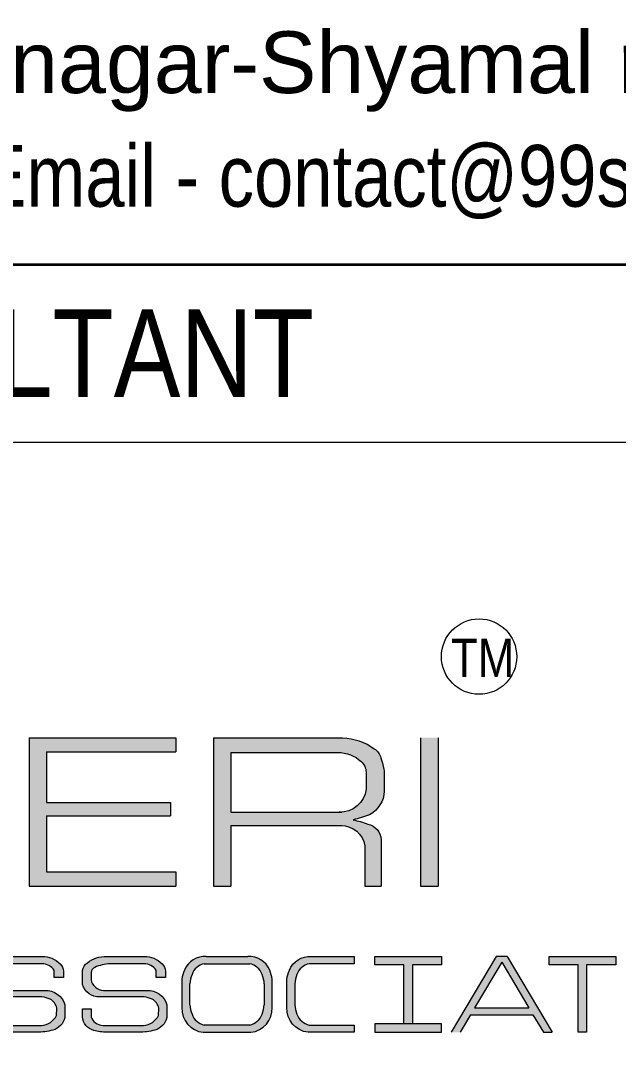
# Model space of a CAD drawing. Header units: millimetres. Extents: x 1112055 to 3390982, y -148532 to 766891.
# Drawn here: x 1905454 to 1909211, y 250284 to 256737 of the extents above; entities that cross this region are included whole.
import ezdxf

# ---------------------------------------------------------------- set-up
doc = ezdxf.new("R2010")
doc.units = ezdxf.units.MM
doc.layers.add('B TITLE BLOCK', color=250, linetype='Continuous', lineweight=0)
doc.layers.add('P_TITLE BLOCK TEXT', color=7, linetype='Continuous', lineweight=9)
doc.layers.add('FORMAT TEXT', color=7, linetype='Continuous')
doc.styles.add('SWINC', font='swissc.ttf')

msp = doc.modelspace()

# ---------------------------------------------------------------- hatches: boundary and pattern name
at = {"layer": 'P_TITLE BLOCK TEXT', "lineweight": 0}
for color, points in [(7, [(1906430.073120826, 252234.9914760166), (1905508.629225657, 252234.9914760166), (1905508.629225657, 251302.5706388673), (1906430.073120826, 251302.5706388673), (1906430.073120826, 251392.1156385011), (1905617.841559016, 251392.1156385011), (1905617.841559016, 251744.3830946762), (1906395.925496144, 251744.3830946762), (1906395.925496144, 251827.909098318), (1905617.841559016, 251827.909098318), (1905617.841559016, 252146.4761103859), (1906430.073120826, 252146.4761103859)]), (7, [(1908076.998698301, 252234.9914760166), (1907967.78636492, 252234.9914760166), (1907967.78636492, 251302.5706388673), (1908076.998698301, 251302.5706388673)]), (256, [(1907127.209094212, 250541.7056956184), (1907127.209094212, 250718.2460418888, -0.065444553260905), (1907142.687868699, 250775.4565802281, -0.3186236598127411), (1907280.4591599, 250861.6318225476), (1907549.115189544, 250861.6318225476), (1907549.115189544, 250815.8675603447), (1907267.814320702, 250815.8675603447, 0.2644804300768096), (1907190.754330244, 250748.6760892086, 0.0506837276388673), (1907176.511194446, 250689.2662078633), (1907176.511194446, 250557.9913388532, 0.0506837276411283), (1907190.754330244, 250498.5814575081, 0.2644804300830637), (1907267.814320702, 250431.389986372), (1907549.115189544, 250431.389986372), (1907549.115189544, 250385.6257241696), (1907260.724050379, 250385.6257241696, -0.3947190252426027)]), (256, [(1909194.041153171, 250861.6318225476), (1908775.023037154, 250861.631822526), (1908775.023037154, 250809.2263342405), (1908958.329351019, 250809.2263342405), (1908958.329351019, 250385.6257241696), (1909010.734839305, 250385.6257241696), (1909010.734839305, 250809.2263342405), (1909194.041153171, 250809.2263342405)])]:
    msp.add_hatch(color=color, dxfattribs=at).paths.add_polyline_path(points)
h = msp.add_hatch(color=7, dxfattribs=at)
h.paths.add_polyline_path([(1907676.744489041, 252165.9536442633, -0.1662994059925575), (1907718.258776776, 252108.2190995655, -0.0791995366985774), (1907739.547535504, 251998.439174312), (1907739.547535504, 251898.6309924333, -0.2597704900776225), (1907646.953344596, 251751.5818069209, -0.0146451845304826), (1907543.264282494, 251718.8010528322, -0.0494066516944872), (1907635.730747768, 251692.6815071312, -0.351322737650402), (1907718.921569334, 251594.1298278077), (1907718.921569334, 251302.5706388673), (1907616.81354363, 251302.5706388673), (1907616.81354363, 251555.6284970485, 0.3675094121381071), (1907473.505563298, 251683.0727532887), (1906775.215438867, 251683.0727532887), (1906775.215438867, 251302.5706388673), (1906666.003105486, 251302.5706388673), (1906666.003105486, 252234.9914760166), (1907477.319875476, 252234.9914760166, -0.1432384059828174)])
h.paths.add_polyline_path([(1907447.984400919, 252143.1359078987, -0.1815059090176984), (1907593.69865335, 252085.9790053426, -0.2046130928259839), (1907624.977629004, 252018.5309982626), (1907624.977629004, 251912.047646899, -0.3961353841263715), (1907455.081804509, 251768.195562184), (1906775.215438867, 251768.195562184), (1906775.215438867, 252143.1359078987)], flags=16)
h = msp.add_hatch(color=7, dxfattribs=at)
edge = h.paths.add_edge_path()
edge.add_line((1905664.453922008, 250729.6697437785), (1905664.453922008, 250774.4989607175))
edge.add_arc((1905588.678677653, 250725.255594627), 90.3703312034293, 33.01826321564511, 89.55826277277895)
edge.add_line((1905589.375405133, 250815.6232400006), (1905375.220917483, 250815.6232400006))
edge.add_arc((1905386.665578779, 250552.1411228342), 263.7305563305994, 92.48714741873879, 114.0429537283691)
edge.add_arc((1905295.659605118, 250756.1321767686), 40.35992860487605, 114.0429537294062, 173.3691583151758)
edge.add_line((1905255.569654067, 250760.7926126078), (1905255.569654067, 250715.8255294226))
edge.add_arc((1905337.929099832, 250732.3918672619), 84.00905817534507, 191.3730973809643, 266.989319789544)
edge.add_line((1905333.516767279, 250648.4987616091), (1905604.861276962, 250648.4987616091))
edge.add_arc((1905612.47021861, 250523.9109722272), 124.8199233108705, 15.593509061330622, 93.49488039938291, ccw=False)
edge.add_line((1905732.695898256, 250557.4639036751), (1905732.995907121, 250477.6362899153))
edge.add_arc((1905624.838144101, 250505.9283251825), 111.7968736685112, 286.83610795885704, 345.3409580231924, ccw=False)
edge.add_arc((1905547.643921917, 250841.5466619146), 455.9845843599547, 270.9573158560145, 283.9044309719972, ccw=False)
edge.add_line((1905555.262300891, 250385.6257241696), (1905356.021784156, 250385.6257241696))
edge.add_arc((1905363.006586138, 250741.6898167909), 356.1325954028901, 255.2817551210301, 268.87619010347515, ccw=False)
edge.add_arc((1905296.316418931, 250487.81141215), 93.64102841167592, 183.4260365920886, 255.2817551212632, ccw=False)
edge.add_line((1905202.842748139, 250482.2154250727), (1905202.842748139, 250532.6955256243))
edge.add_line((1905202.842748139, 250532.6955256173), (1905255.569654078, 250532.6955256173))
edge.add_line((1905255.569654067, 250532.6955256173), (1905255.569654067, 250482.1847140036))
edge.add_arc((1905326.050394497, 250505.9224656519), 74.37079818738762, 198.6134072769036, 234.8504137460179)
edge.add_arc((1905336.817334754, 250521.2141236624), 93.07271808020036, 234.8504137462263, 265.2644397945826)
edge.add_line((1905329.133525849, 250428.4591241854), (1905585.889899336, 250428.4591241854))
edge.add_arc((1905576.671253413, 250544.0280261604), 115.9359932841271, 274.5606862053867, 333.2673842339913)
edge.add_line((1905680.215482264, 250491.8768305042), (1905680.80372996, 250537.6983700859))
edge.add_arc((1905608.791595158, 250527.5160700197), 72.72844555372058, 8.048099003175661, 64.75619501759226)
edge.add_arc((1905572.900368674, 250451.3944489163), 156.8871131994469, 64.75619501777959, 84.27045226384784)
edge.add_line((1905588.562862887, 250607.4977882796), (1905310.004891862, 250607.4977882796))
edge.add_arc((1905306.142887914, 250714.8526455483), 107.4243010288788, 195.9277156249536, 272.0602807550699, ccw=False)
edge.add_line((1905202.842748139, 250685.3727952449), (1905202.842748139, 250773.8096294726))
edge.add_arc((1905280.64793025, 250759.6445411941), 79.08410769806677, 127.42578174409411, 169.6818301060569, ccw=False)
edge.add_arc((1905348.493908666, 250670.9883923813), 190.7218679370872, 88.3567074096274, 127.42578174509751, ccw=False)
edge.add_line((1905353.963227154, 250861.6318225476), (1905590.238416272, 250861.6318225476))
edge.add_arc((1905591.137256699, 250703.420870494), 158.213505313575, 45.300427081282805, 90.32550976596679, ccw=False)
edge.add_arc((1905653.214824535, 250766.152876042), 69.95859638909987, 1.8933564716198816, 45.30042708078719, ccw=False)
edge.add_line((1905723.135227296, 250768.4642584343), (1905723.135227296, 250729.6697437755))
edge.add_line((1905723.135227296, 250729.6697437785), (1905664.453922018, 250729.6697437785))
h = msp.add_hatch(color=7, dxfattribs=at)
edge = h.paths.add_edge_path()
edge.add_line((1906305.446854748, 250729.6697437785), (1906305.446854748, 250774.4989607175))
edge.add_arc((1906229.671610393, 250725.255594627), 90.3703312034293, 33.01826321564511, 89.55826277277895)
edge.add_line((1906230.368337873, 250815.6232400006), (1906016.213850222, 250815.6232400006))
edge.add_arc((1906027.65851154, 250552.1411228342), 263.7305563305994, 92.48714741873879, 114.0429537283691)
edge.add_arc((1905936.652537858, 250756.1321767686), 40.35992860487605, 114.0429537294062, 173.3691583151758)
edge.add_line((1905896.562586829, 250760.7926126078), (1905896.562586829, 250715.8255294226))
edge.add_arc((1905978.922032572, 250732.3918672619), 84.00905817534507, 191.3730973809643, 266.989319789544)
edge.add_line((1905974.509700041, 250648.4987616091), (1906245.854209724, 250648.4987616091))
edge.add_arc((1906253.463151372, 250523.9109722272), 124.8199233108705, 15.593509061330622, 93.49488039938291, ccw=False)
edge.add_line((1906373.688831018, 250557.4639036751), (1906373.988839883, 250477.6362899153))
edge.add_arc((1906265.831076862, 250505.9283251825), 111.7968736685112, 286.83610795885704, 345.3409580231924, ccw=False)
edge.add_arc((1906188.636854656, 250841.5466619146), 455.9845843599547, 270.9573158560145, 283.9044309719972, ccw=False)
edge.add_line((1906196.255233633, 250385.6257241696), (1905997.014716897, 250385.6257241696))
edge.add_arc((1906003.999518879, 250741.6898167909), 356.1325954028901, 255.2817551210301, 268.87619010347515, ccw=False)
edge.add_arc((1905937.309351672, 250487.81141215), 93.64102841167592, 183.4260365920886, 255.2817551212632, ccw=False)
edge.add_line((1905843.83568088, 250482.2154250727), (1905843.83568088, 250532.6955256243))
edge.add_line((1905843.83568088, 250532.6955256173), (1905896.562586818, 250532.6955256173))
edge.add_line((1905896.562586829, 250532.6955256173), (1905896.562586829, 250482.1847140036))
edge.add_arc((1905967.043327237, 250505.9224656519), 74.37079818738762, 198.6134072769036, 234.8504137460179)
edge.add_arc((1905977.810267494, 250521.2141236624), 93.07271808020036, 234.8504137462263, 265.2644397945826)
edge.add_line((1905970.126458589, 250428.4591241854), (1906226.882832077, 250428.4591241854))
edge.add_arc((1906217.664186153, 250544.0280261604), 115.9359932841271, 274.5606862053867, 333.2673842339913)
edge.add_line((1906321.208415004, 250491.8768305042), (1906321.7966627, 250537.6983700859))
edge.add_arc((1906249.784527899, 250527.5160700197), 72.72844555372058, 8.048099003175661, 64.75619501759226)
edge.add_arc((1906213.893301414, 250451.3944489163), 156.8871131994469, 64.75619501777959, 84.27045226384784)
edge.add_line((1906229.555795627, 250607.4977882796), (1905950.997824602, 250607.4977882796))
edge.add_arc((1905947.135820654, 250714.8526455483), 107.4243010288788, 195.9277156249536, 272.0602807550699, ccw=False)
edge.add_line((1905843.83568088, 250685.3727952449), (1905843.83568088, 250773.8096294726))
edge.add_arc((1905921.64086299, 250759.6445411941), 79.08410769806677, 127.42578174409411, 169.6818301060569, ccw=False)
edge.add_arc((1905989.486841406, 250670.9883923813), 190.7218679370872, 88.3567074096274, 127.42578174509751, ccw=False)
edge.add_line((1905994.956159895, 250861.6318225476), (1906231.231349012, 250861.6318225476))
edge.add_arc((1906232.13018946, 250703.420870494), 158.213505313575, 45.300427081282805, 90.32550976596679, ccw=False)
edge.add_arc((1906294.207757296, 250766.152876042), 69.95859638909987, 1.8933564716198816, 45.30042708078719, ccw=False)
edge.add_line((1906364.128160037, 250768.4642584343), (1906364.128160037, 250729.6697437755))
edge.add_line((1906364.128160037, 250729.6697437785), (1906305.446854757, 250729.6697437785))
h = msp.add_hatch(color=256, dxfattribs=at)
h.paths.add_polyline_path([(1906881.423748539, 250861.6318225476), (1906621.03326316, 250861.6318225476, 0.3186216901171488), (1906483.262358469, 250775.4575074692, 0.0654456625201036), (1906467.783197471, 250718.2460418888), (1906467.783197471, 250541.7056956184, 0.3947190252434177), (1906601.298153639, 250385.6257241696), (1906901.158858041, 250385.6257241696, 0.394719025241403), (1907034.673814229, 250541.7056956184), (1907034.673814229, 250718.2460418888, 0.0654456625725081), (1907019.19465321, 250775.4575074908, 0.3186216900435543)])
h.paths.add_polyline_path([(1906985.371713993, 250689.2662078633, 0.1047262594535254), (1906971.128578175, 250748.6760892086), (1906971.128794633, 250748.6754706006), (1906971.128411319, 250748.6765661038, 0.2644791230732378), (1906894.068587717, 250815.8675603447), (1906608.388423962, 250815.8675603447, 0.2644804300744661), (1906531.328433525, 250748.6760892086, 0.0506837276411892), (1906517.085297705, 250689.2662078633), (1906517.085297705, 250557.9913388532, 0.0506837276411892), (1906531.328433525, 250498.5814575081, 0.2644804300744662), (1906608.388423962, 250431.389986372), (1906894.068587717, 250431.389986372, 0.2644804300768095), (1906971.128578175, 250498.5814575081, 0.0473854188635733), (1906985.371713993, 250557.9913388532)], flags=16)
h = msp.add_hatch(color=256, dxfattribs=at)
h.paths.add_polyline_path([(1908098.848966455, 250438.0312124544), (1907679.830850438, 250438.0312124544), (1907679.830850438, 250385.6257241696), (1908098.848966455, 250385.6257241696)])
h.paths.add_polyline_path([(1907863.137164304, 250438.0312124544), (1907915.54265259, 250438.0312124544), (1907915.54265259, 250809.2263342405), (1908098.848966455, 250809.2263342405), (1908098.848966455, 250861.6318225476), (1907679.830850438, 250861.631822526), (1907679.830850438, 250809.2263342405), (1907863.137164304, 250809.2263342405)])
h = msp.add_hatch(color=7, dxfattribs=at)
h.paths.add_polyline_path([(1908511.334679388, 250861.6318225476), (1908443.07286029, 250861.6318225476), (1908159.951346358, 250385.6257241696), (1908215.570587855, 250385.6257241696), (1908281.302564229, 250496.1394791437), (1908673.104975449, 250496.1394791437), (1908738.836951823, 250385.6257241696), (1908794.45619332, 250385.6257241696)])
h.paths.add_polyline_path([(1908477.203769849, 250825.5039532325), (1908647.885036933, 250538.5412181023), (1908306.522502744, 250538.5412181023)], flags=16)

# ---------------------------------------------------------------- linework, layer by layer
at = {"layer": 'B TITLE BLOCK', "color": 250, "lineweight": 0}
msp.add_line((1917635.780988846, 254087.7129787805), (1899333.144658625, 254087.7129787805), dxfattribs=at)
at = {"layer": 'B TITLE BLOCK', "color": 250, "lineweight": 0, "const_width": 15.26111845840563}
for points in [[(1917635.780988846, 262381.397360086), (1899333.144658625, 262381.397360086), (1899333.144658625, 255204.5053834082), (1917635.780988846, 255204.5053834082)], [(1917635.780988846, 220294.7660784639), (1899333.144658625, 220294.7660784639), (1899333.144658625, 255204.5053834082), (1917635.780988846, 255204.5053834082)]]:
    msp.add_lwpolyline(points, close=True, dxfattribs=at)
at = {"layer": 'P_TITLE BLOCK TEXT', "lineweight": 0}
for p, q in [((1906608.388423962, 250815.8675603432), (1906894.068587717, 250815.8675603432)), ((1906467.783197471, 250718.2460418869), (1906467.783197471, 250541.7056956161)), ((1907034.673814229, 250541.7056956161), (1907034.673814229, 250718.2460418869)), ((1906517.085297705, 250557.9913388516), (1906517.085297705, 250689.2662078618)), ((1906985.371713993, 250689.2662078618), (1906985.371713993, 250557.9913388516)), ((1906601.29815366, 250385.6257241673), (1906901.158858041, 250385.6257241673)), ((1906894.068587717, 250431.3899863704), (1906608.388423962, 250431.3899863704))]:
    msp.add_line(p, q, dxfattribs=at)
at = {"layer": 'P_TITLE BLOCK TEXT', "color": 7, "lineweight": 0}
for points in [[(1905508.629225657, 252234.991476015), (1906430.073120826, 252234.991476015)], [(1905508.629225657, 252234.991476015), (1905508.629225657, 251302.5706388653)], [(1906430.073120826, 252234.991476015), (1906430.073120826, 252146.4761103842)], [(1906666.003105486, 252234.991476015), (1906666.003105486, 251302.5706388653)], [(1906666.003105486, 252234.991476015), (1907477.319875476, 252234.991476015)], [(1907967.78636492, 252234.991476015), (1907967.78636492, 251302.5706388653)], [(1908076.998698301, 252234.991476015), (1908076.998698301, 251302.5706388653)], [(1905617.841559016, 252146.4761103842), (1905617.841559016, 251827.9090983164)], [(1905617.841559016, 252146.4761103842), (1906430.073120826, 252146.4761103842)], [(1906775.215438867, 252143.1359078971), (1906775.215438867, 251768.1955621824)], [(1906775.215438867, 252143.1359078971), (1907447.984400919, 252143.1359078971)], [(1907624.977629004, 252018.5309982607), (1907624.977629004, 251912.0476468971)], [(1907739.547535504, 251998.4391742886), (1907739.547535504, 251898.6309924318)], [(1905617.841559016, 251827.9090983164), (1906395.925496144, 251827.9090983164)], [(1906395.925496144, 251827.9090983164), (1906395.925496144, 251744.3830946747)], [(1905617.841559016, 251744.3830946747), (1905617.841559016, 251392.1156384995)], [(1905617.841559016, 251744.3830946747), (1906395.925496144, 251744.3830946747)], [(1906775.215438867, 251768.1955621824), (1907471.900734078, 251768.1955621824)], [(1906775.215438867, 251683.0727532872), (1906775.215438867, 251302.5706388653)], [(1906775.215438867, 251683.0727532872), (1907473.505563298, 251683.0727532872)], [(1907616.81354363, 251555.6284970469), (1907616.81354363, 251302.5706388653)], [(1905617.841559016, 251392.1156384995), (1906430.073120826, 251392.1156384995)], [(1906430.073120826, 251392.1156384995), (1906430.073120826, 251302.5706388653)], [(1905508.629225657, 251302.5706388653), (1906430.073120826, 251302.5706388653)], [(1906666.003105486, 251302.5706388653), (1906775.215438867, 251302.5706388653)], [(1907616.81354363, 251302.5706388653), (1907718.921569334, 251302.5706388653)], [(1907967.78636492, 251302.5706388653), (1908076.998698301, 251302.5706388653)], [(1907967.78636492, 251302.5706388653), (1908076.998698301, 251302.5706388653)], [(1908443.07286029, 250861.6318225454), (1908159.951346358, 250385.6257241673)], [(1908511.334679388, 250861.6318225454), (1908443.07286029, 250861.6318225454)], [(1908511.334679388, 250861.6318225454), (1908794.45619332, 250385.6257241673)], [(1908477.203769849, 250825.5039532307), (1908306.522502744, 250538.5412181003)], [(1908477.203769849, 250825.5039532307), (1908647.885036933, 250538.5412181003)], [(1908306.522502744, 250538.5412181003), (1908647.885036933, 250538.5412181003)], [(1908281.302564229, 250496.1394791417), (1908215.570587855, 250385.6257241673)], [(1908281.302564229, 250496.1394791417), (1908673.104975449, 250496.1394791417)], [(1908673.104975449, 250496.1394791417), (1908738.836951823, 250385.6257241673)], [(1908738.836951823, 250385.6257241673), (1908794.45619332, 250385.6257241673)]]:
    msp.add_lwpolyline(points, dxfattribs=at)
for points in [[(1907477.319875476, 252234.991476015, -0.1432384059828174), (1907676.744489041, 252165.9536442617, -0.1662994059925575), (1907718.258776776, 252108.2190995628, -0.0791995367245889), (1907739.547535504, 251998.4391742886, 1.678218886483149)], [(1907447.984400919, 252143.1359078971, -0.1815059090176984), (1907593.69865335, 252085.9790053407, -0.2046130927975971), (1907624.977629004, 252018.5309982607, 10.50997811602303)], [(1907624.977629004, 251912.0476468971, -0.3961353841393621), (1907455.081804509, 251768.1955621824, -0.3062019991474196)], [(1907739.547535504, 251898.6309924318, -0.2597704900776225), (1907646.953344596, 251751.581806919, -0.0146451845304826), (1907543.264282494, 251718.8010528303, -0.0494066516944872), (1907635.730747768, 251692.6815071293, -0.351322737721068), (1907718.921569334, 251594.129827785), (1907718.921569334, 251302.5706388653)], [(1907466.842920284, 251683.0727532872, -0.3803317739883389), (1907616.81354363, 251555.6284970469, -39.10634366962048)], [(1905353.963227154, 250861.6318225454), (1905590.23841627, 250861.6318225454, -0.1990261439851543), (1905702.422960003, 250815.8797763478, -0.1916967583265429), (1905723.135227296, 250768.4642584323), (1905723.135227296, 250729.6697437762), (1905664.453922008, 250729.6697437762), (1905664.453922008, 250774.4989606989, 0.2518321425504549), (1905589.375405133, 250815.6232399987), (1905375.220917484, 250815.6232399987, 0.0943332803251045)], [(1907127.209094212, 250528.4018556894), (1907127.209094212, 250718.2460418869, -0.0654451079201827), (1907142.688061954, 250775.4570438685, -0.3186226749167162), (1907280.459159879, 250861.6318225454), (1907549.115189544, 250861.6318225454), (1907549.115189544, 250815.8675603432), (1907267.814320702, 250815.8675603432, 0.2644804300768096), (1907190.754330244, 250748.6760892067, 0.0506837276411283), (1907176.511194446, 250689.2662078618), (1907176.511194446, 250557.9913388516, 0.0506837276411283), (1907190.754330244, 250498.5814575062, 0.2644804300768096), (1907267.814320702, 250431.3899863704), (1907549.115189544, 250431.3899863704), (1907549.115189544, 250385.6257241673), (1907260.724050379, 250385.6257241673, -0.3947190252579334), (1907127.209094212, 250541.7056956161)], [(1905333.516767279, 250648.4987616072), (1905604.861276963, 250648.4987616072, -0.3536343318604639), (1905732.695898256, 250557.4639036732), (1905732.995907128, 250477.6362899052, -0.2609690833415413), (1905657.218436632, 250398.9233831689, -0.0565526202682377), (1905555.262300891, 250385.6257241673), (1905356.021784165, 250385.6257241673, -0.0593865794242292)], [(1905329.133525849, 250428.4591241832), (1905585.889899338, 250428.4591241832, 0.2619100095917326), (1905680.215482264, 250491.8768305026), (1905680.80372996, 250537.6983700804, 0.2526122615055632), (1905639.808164024, 250593.2990408232, 0.085353380822099), (1905588.562862887, 250607.4977882777), (1905310.004891861, 250607.4977882777, -0.3449747456290864)]]:
    msp.add_lwpolyline(points, format="xyb", dxfattribs=at)
msp.add_lwpolyline([(1906305.446854748, 250729.6697437762), (1906305.446854748, 250774.4989606989, 0.2518321425504549), (1906230.368337873, 250815.6232399987), (1906016.213850225, 250815.6232399987, 0.0943332803251045), (1905920.209039277, 250792.9904891489, 0.2648005950274), (1905896.562586829, 250760.7926126063), (1905896.562586829, 250715.8255294183, 0.342455608626355), (1905974.509700041, 250648.4987616072), (1906245.854209705, 250648.4987616072, -0.3536343318604639), (1906373.688831018, 250557.4639036732), (1906373.988839868, 250477.6362899052, -0.2609690833415413), (1906298.211369372, 250398.9233831689, -0.0565526202682377), (1906196.255233633, 250385.6257241673), (1905997.014716905, 250385.6257241673, -0.0593865794242292), (1905913.518355579, 250397.2430362915, -0.324223828793496), (1905843.83568088, 250482.2154250708), (1905843.83568088, 250532.6955256148), (1905896.562586829, 250532.6955256148), (1905896.562586829, 250482.1847139936, 0.1594446921200951), (1905924.227084551, 250445.1130503736, 0.1334907776809275), (1905970.126458589, 250428.4591241832), (1906226.882832079, 250428.4591241832, 0.2619100095917326), (1906321.208415004, 250491.8768305026), (1906321.7966627, 250537.6983700804, 0.2526122615055632), (1906280.801096786, 250593.2990408232, 0.085353380822099), (1906229.555795627, 250607.4977882777), (1905950.997824601, 250607.4977882777, -0.3449747456290864), (1905843.83568088, 250685.372795243), (1905843.83568088, 250773.80962948, -0.1864948836794344), (1905873.578821534, 250822.4484921811, -0.172141735516322), (1905994.956159895, 250861.6318225454), (1906231.23134901, 250861.6318225454, -0.1990261439851543), (1906343.415892743, 250815.8797763478, -0.1916967583265429), (1906364.128160037, 250768.4642584323), (1906364.128160037, 250729.6697437762)], format="xyb", close=True, dxfattribs=at)
at = {"layer": 'P_TITLE BLOCK TEXT', "lineweight": 0}
for points in [[(1906621.03326316, 250861.6318225454), (1906881.423748539, 250861.6318225454)], [(1907863.137164304, 250809.2263342389), (1907679.830850438, 250809.2263342389), (1907679.830850438, 250861.6318225454), (1908098.848966455, 250861.6318225454), (1908098.848966455, 250809.2263342389), (1907915.54265259, 250809.2263342389)], [(1908958.329351019, 250809.2263342389), (1908775.023037154, 250809.2263342389), (1908775.023037154, 250861.6318225454), (1909194.041153171, 250861.6318225454), (1909194.041153171, 250809.2263342389), (1909010.734839305, 250809.2263342389)], [(1907915.54265259, 250809.2263342389), (1907915.54265259, 250438.0312124526), (1907863.137164304, 250438.0312124526), (1907863.137164304, 250809.2263342389)], [(1909010.734839305, 250809.2263342389), (1909010.734839305, 250385.6257241673), (1908958.329351019, 250385.6257241673), (1908958.329351019, 250809.2263342389)], [(1908098.848966455, 250438.0312124526), (1907679.830850438, 250438.0312124526), (1907679.830850438, 250385.6257241673), (1908098.848966455, 250385.6257241673), (1908098.848966455, 250438.0312124526), (1907915.54265259, 250438.0312124526)]]:
    msp.add_lwpolyline(points, dxfattribs=at)
msp.add_circle((1908334.934835323, 252744.1645487751), 236.7151579172995, dxfattribs=at)
for centre, radius, start, end in [((1906612.898475204, 250721.4197388033), 140.4478664878339, 86.67955074183713, 157.3715793778153), ((1906889.558536496, 250721.4197388033), 140.4478664878079, 22.62842063363071, 93.32044925816285), ((1906693.132390904, 250687.9752155695), 227.3732216091407, 157.371657711663, 172.3493392695438), ((1906628.928427406, 250714.5261205122), 103.4020268984238, 101.4575682915733, 160.7151990198068), ((1906873.528584294, 250714.5261205122), 103.4020268978356, 19.28480098019319, 78.54243170842678), ((1906809.324620796, 250687.9752155695), 227.3732216103716, 7.650660730456191, 22.62834229976246), ((1906816.496272973, 250648.8966486521), 302.1202300775772, 160.7151990198068, 172.3211226326105), ((1906837.983754289, 250685.3431859327), 147.440159956381, 1.524680445960589, 25.43899790009846), ((1906617.993852517, 250535.0537756633), 150.3578695314572, 177.464373659916, 263.6247444748126), ((1906816.496272973, 250598.3608980608), 302.1202300776714, 187.6788773673895, 199.2848009801932), ((1906884.463159184, 250535.0537756633), 150.3578695307894, 276.3752555251874, 2.535626340083924), ((1906665.51426055, 250603.2628093021), 323.0453475279564, 341.0922504487177, 351.9440712040328), ((1906628.928427406, 250532.7314261796), 103.4020268981124, 199.2848009801932, 258.5424316948103), ((1906873.528584294, 250532.7314261796), 103.4020268971076, 281.4575682915732, 340.7151990198068)]:
    msp.add_arc(centre, radius, start, end, dxfattribs=at)

# ---------------------------------------------------------------- texts
at = {"layer": 'FORMAT TEXT', "lineweight": 0, "style": 'SWINC'}
msp.add_text('SERVICES CONSULTANT', height=549.0790899063935, dxfattribs=at).set_placement((1899679.783963758, 254374.4539143763))
at = {"layer": 'P_TITLE BLOCK TEXT', "lineweight": 0, "style": 'SWINC'}
msp.add_text('TM', height=240.6908457200491, dxfattribs=at).set_placement((1908158.34086925, 252616.4066143448))
at = {"layer": 'P_TITLE BLOCK TEXT', "lineweight": 0, "insert": (1900274.888508222, 256165.0028537303), "char_height": 387.3066630424684, "attachment_point": 7, "style": 'SWINC'}
msp.add_mtext('\\A1;{\\pql;\\fArial|b0|i0|c0|p34;Anandnagar. Prahladnagar-Shyamal road. Ahmedabad-380015. (O)}', dxfattribs=at)
at = {"layer": 'P_TITLE BLOCK TEXT', "lineweight": 0, "insert": (1900261.868680972, 255456.87682834), "char_height": 387.3066630424684, "width": 11258.22750827204, "attachment_point": 7, "style": 'SWINC'}
msp.add_mtext('\\A1;\\pxql;Ph._079-4002-8361/62 - Email - contact@99studio.in   ', dxfattribs=at)

doc.saveas('drawing.dxf')
